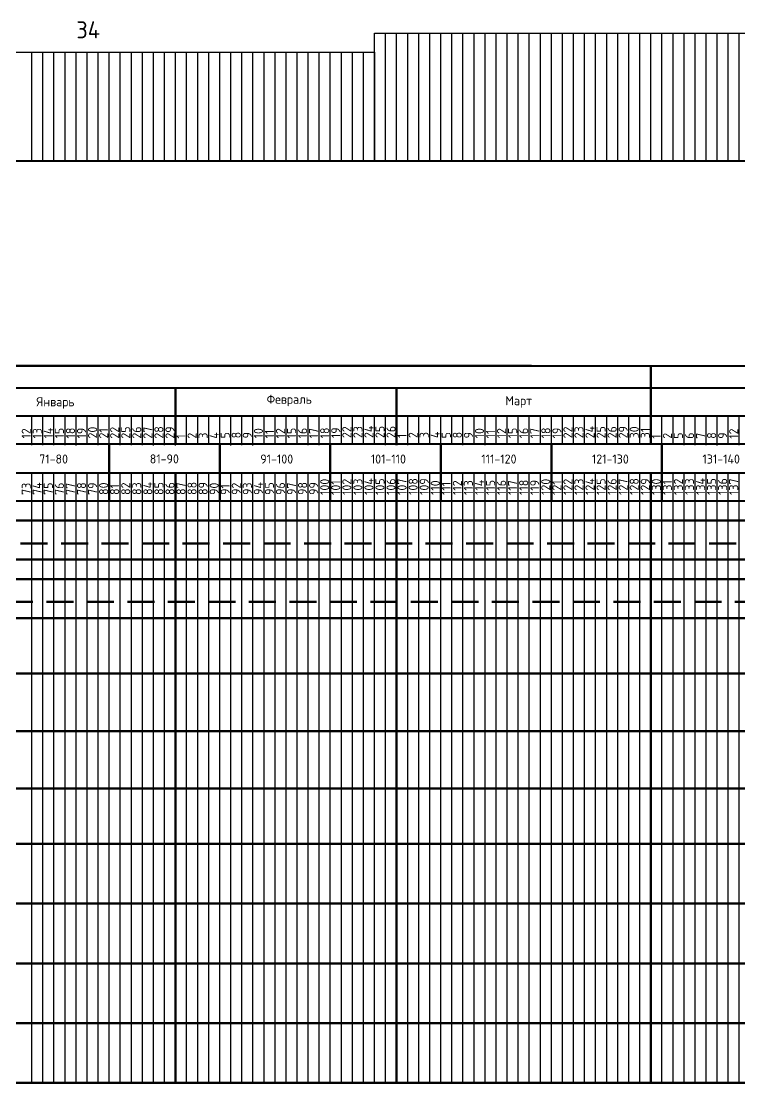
# Model space of a CAD drawing. Header units: millimetres. Extents: x -782 to 10910, y 3841 to 9763.
# Drawn here: x 3350.6 to 3435.1, y 8205.5 to 8330.4 of the extents above; entities that cross this region are included whole.
import ezdxf

# ---------------------------------------------------------------- set-up
doc = ezdxf.new("R2010")
doc.units = ezdxf.units.MM
doc.linetypes.add('HIDDEN2', pattern=[4.7625, 3.175, -1.5875])
doc.layers.add('05', color=7, linetype='Continuous', lineweight=50)
doc.layers.add('A0-08', color=101, linetype='Continuous')
doc.styles.add('GOST-2.304_Type-B', font='GOST_Common.ttf')

msp = doc.modelspace()

# ---------------------------------------------------------------- linework, layer by layer
at = {"lineweight": -3}
for p, q in [((3392.181601, 8314.049791), (3392.181601, 8329.049791)), ((3392.181601, 8329.049791), (3692.481601, 8329.049791)), ((3329.781601, 8326.799791), (3392.181601, 8326.799791)), ((3392.181601, 8326.799791), (3392.181601, 8314.049791)), ((3351.882105, 8280.649048), (3351.882885, 8283.968717)), ((3354.482164, 8280.699478), (3354.482101, 8284.026005)), ((3357.082164, 8280.699478), (3357.082945, 8284.019147)), ((3358.382042, 8280.666778), (3358.381979, 8283.993305)), ((3359.682165, 8280.68192), (3359.682945, 8284.001589)), ((3360.982042, 8280.649221), (3360.982823, 8283.968889)), ((3360.982067, 8280.753192), (3360.982847, 8284.07286)), ((3363.582067, 8280.660919), (3363.582847, 8283.980588)), ((3367.481979, 8280.666951), (3367.481916, 8283.993478)), ((3370.082004, 8280.678649), (3370.08194, 8284.005176)), ((3370.081979, 8280.666951), (3370.08276, 8283.986619)), ((3372.682004, 8280.661091), (3372.682784, 8283.98076)), ((3376.581916, 8280.684681), (3376.581853, 8284.011208)), ((3379.181941, 8280.678821), (3379.181878, 8284.005348)), ((3379.181916, 8280.684681), (3379.182696, 8284.004349)), ((3381.781941, 8280.678821), (3381.782721, 8283.99849)), ((3385.681853, 8280.702411), (3385.68179, 8284.028937)), ((3385.681941, 8280.691862), (3385.682722, 8284.011531)), ((3388.281878, 8280.696551), (3388.281815, 8284.023078)), ((3388.281853, 8280.684853), (3388.282634, 8284.004522)), ((3390.881878, 8280.696551), (3390.882658, 8284.01622)), ((3394.78179, 8280.702583), (3394.781727, 8284.02911)), ((3397.381815, 8280.714281), (3397.381752, 8284.040808)), ((3397.38179, 8280.702583), (3397.382571, 8284.022252)), ((3398.681815, 8280.727495), (3398.682595, 8284.047163)), ((3399.981815, 8280.696724), (3399.982595, 8284.016393)), ((3403.881727, 8280.720313), (3403.881664, 8284.04684)), ((3406.481752, 8280.714454), (3406.481689, 8284.040981)), ((3406.481727, 8280.720313), (3406.482508, 8284.039982)), ((3409.081752, 8280.714454), (3409.082532, 8284.034122)), ((3411.681752, 8280.696896), (3411.682533, 8284.016565)), ((3412.981664, 8280.738043), (3412.981601, 8284.06457)), ((3415.581664, 8280.720486), (3415.582445, 8284.040154)), ((3422.081601, 8280.738216), (3422.081538, 8284.064742)), ((3427.281601, 8280.645943), (3427.282382, 8283.965612)), ((3433.781538, 8280.663673), (3433.781475, 8283.9902))]:
    msp.add_line(p, q, dxfattribs=at)
at = {"lineweight": 25}
for p, q in [((3392.181601, 8314.049791), (3392.181601, 8329.049791)), ((3393.481601, 8314.049791), (3393.481601, 8329.049791)), ((3394.781601, 8314.049791), (3394.781601, 8329.049791)), ((3396.081601, 8314.049791), (3396.081601, 8329.049791)), ((3397.381601, 8314.049791), (3397.381601, 8329.049791)), ((3398.681601, 8314.049791), (3398.681601, 8329.049791)), ((3399.981601, 8314.049791), (3399.981601, 8329.049791)), ((3401.281601, 8314.049791), (3401.281601, 8329.049791)), ((3402.581601, 8314.049791), (3402.581601, 8329.049791)), ((3403.881601, 8314.049791), (3403.881601, 8329.049791)), ((3405.181601, 8314.049791), (3405.181601, 8329.049791)), ((3406.481601, 8314.049791), (3406.481601, 8329.049791)), ((3407.781601, 8314.049791), (3407.781601, 8329.049791)), ((3409.081601, 8314.049791), (3409.081601, 8329.049791)), ((3410.381601, 8314.049791), (3410.381601, 8329.049791)), ((3411.681601, 8314.049791), (3411.681601, 8329.049791)), ((3412.981601, 8314.049791), (3412.981601, 8329.049791)), ((3414.281601, 8314.049791), (3414.281601, 8329.049791)), ((3415.581601, 8314.049791), (3415.581601, 8329.049791)), ((3416.881601, 8314.049791), (3416.881601, 8329.049791)), ((3418.181601, 8314.049791), (3418.181601, 8329.049791)), ((3419.481601, 8314.049791), (3419.481601, 8329.049791)), ((3420.781601, 8314.049791), (3420.781601, 8329.049791)), ((3422.081601, 8314.049791), (3422.081601, 8329.049791)), ((3423.381601, 8314.049791), (3423.381601, 8329.049791)), ((3424.681601, 8314.049791), (3424.681601, 8329.049791)), ((3425.981601, 8314.049791), (3425.981601, 8329.049791)), ((3427.281601, 8314.049791), (3427.281601, 8329.049791)), ((3428.581601, 8314.049791), (3428.581601, 8329.049791)), ((3429.881601, 8314.049791), (3429.881601, 8329.049791)), ((3431.181601, 8314.049791), (3431.181601, 8329.049791)), ((3432.481601, 8314.049791), (3432.481601, 8329.049791)), ((3433.781601, 8314.049791), (3433.781601, 8329.049791)), ((3435.081601, 8314.049791), (3435.081601, 8329.049791)), ((3351.881601, 8314.049791), (3351.881601, 8326.799791)), ((3353.181601, 8314.049791), (3353.181601, 8326.799791)), ((3354.481601, 8314.049791), (3354.481601, 8326.799791)), ((3355.781601, 8314.049791), (3355.781601, 8326.799791)), ((3357.081601, 8314.049791), (3357.081601, 8326.799791)), ((3358.381601, 8314.049791), (3358.381601, 8326.799791)), ((3359.681601, 8314.049791), (3359.681601, 8326.799791)), ((3360.981601, 8314.049791), (3360.981601, 8326.799791)), ((3362.281601, 8314.049791), (3362.281601, 8326.799791)), ((3363.581601, 8314.049791), (3363.581601, 8326.799791)), ((3364.881601, 8314.049791), (3364.881601, 8326.799791)), ((3366.181601, 8314.049791), (3366.181601, 8326.799791)), ((3367.481601, 8314.049791), (3367.481601, 8326.799791)), ((3368.781601, 8314.049791), (3368.781601, 8326.799791)), ((3370.081601, 8314.049791), (3370.081601, 8326.799791)), ((3371.381601, 8314.049791), (3371.381601, 8326.799791)), ((3372.681601, 8314.049791), (3372.681601, 8326.799791)), ((3373.981601, 8314.049791), (3373.981601, 8326.799791)), ((3375.281601, 8314.049791), (3375.281601, 8326.799791)), ((3376.581601, 8314.049791), (3376.581601, 8326.799791)), ((3377.881601, 8314.049791), (3377.881601, 8326.799791)), ((3379.181601, 8314.049791), (3379.181601, 8326.799791)), ((3380.481601, 8314.049791), (3380.481601, 8326.799791)), ((3381.781601, 8314.049791), (3381.781601, 8326.799791)), ((3383.081601, 8314.049791), (3383.081601, 8326.799791)), ((3384.381601, 8314.049791), (3384.381601, 8326.799791)), ((3385.681601, 8314.049791), (3385.681601, 8326.799791)), ((3386.981601, 8314.049791), (3386.981601, 8326.799791)), ((3388.281601, 8314.049791), (3388.281601, 8326.799791)), ((3389.581601, 8314.049791), (3389.581601, 8326.799791)), ((3390.881601, 8314.049791), (3390.881601, 8326.799791)), ((3351.882227, 8280.620207), (3351.882227, 8283.944389)), ((3353.182105, 8280.618278), (3353.182105, 8283.94246)), ((3353.182227, 8280.589436), (3353.182227, 8283.913618)), ((3354.482105, 8280.618278), (3354.482105, 8283.94246)), ((3355.782105, 8280.587507), (3355.782105, 8283.911689)), ((3355.782164, 8280.668707), (3355.782164, 8283.992889)), ((3357.082105, 8280.556736), (3357.082105, 8283.880918)), ((3358.382164, 8280.668707), (3358.382164, 8283.992889)), ((3359.682042, 8280.61845), (3359.682042, 8283.942632)), ((3359.682067, 8280.722421), (3359.682067, 8284.046603)), ((3359.682164, 8280.668707), (3359.682164, 8283.992889)), ((3360.982164, 8280.637937), (3360.982164, 8283.962119)), ((3362.282042, 8280.61845), (3362.282042, 8283.942632)), ((3362.282067, 8280.630148), (3362.282067, 8283.95433)), ((3363.582042, 8280.61845), (3363.582042, 8283.942632)), ((3364.882042, 8280.587679), (3364.882042, 8283.911862)), ((3364.882067, 8280.630148), (3364.882067, 8283.95433)), ((3366.182042, 8280.556909), (3366.182042, 8283.881091)), ((3366.182067, 8280.630148), (3366.182067, 8283.95433)), ((3367.482067, 8280.599378), (3367.482067, 8283.92356)), ((3368.781979, 8280.63618), (3368.781979, 8283.960362)), ((3368.782067, 8280.568607), (3368.782067, 8283.892789)), ((3371.381979, 8280.63618), (3371.381979, 8283.960362)), ((3371.382004, 8280.630321), (3371.382004, 8283.954503)), ((3372.681979, 8280.63618), (3372.681979, 8283.960362)), ((3373.981979, 8280.605409), (3373.981979, 8283.929592)), ((3373.982004, 8280.630321), (3373.982004, 8283.954503)), ((3375.281979, 8280.574639), (3375.281979, 8283.898821)), ((3375.282004, 8280.630321), (3375.282004, 8283.954503)), ((3376.582004, 8280.59955), (3376.582004, 8283.923732)), ((3377.881916, 8280.65391), (3377.881916, 8283.978092)), ((3377.882004, 8280.568779), (3377.882004, 8283.892962)), ((3380.481916, 8280.65391), (3380.481916, 8283.978092)), ((3380.481941, 8280.648051), (3380.481941, 8283.972233)), ((3381.781916, 8280.65391), (3381.781916, 8283.978092)), ((3383.081916, 8280.623139), (3383.081916, 8283.947322)), ((3383.081941, 8280.648051), (3383.081941, 8283.972233)), ((3384.381916, 8280.592369), (3384.381916, 8283.916551)), ((3384.381941, 8280.648051), (3384.381941, 8283.972233)), ((3385.681941, 8280.61728), (3385.681941, 8283.941462)), ((3386.981853, 8280.654083), (3386.981853, 8283.978265)), ((3386.981941, 8280.586509), (3386.981941, 8283.910692)), ((3389.581853, 8280.654083), (3389.581853, 8283.978265)), ((3389.581878, 8280.665781), (3389.581878, 8283.989963)), ((3390.881853, 8280.654083), (3390.881853, 8283.978265)), ((3392.181853, 8280.623312), (3392.181853, 8283.947494)), ((3392.181878, 8280.665781), (3392.181878, 8283.989963)), ((3393.481853, 8280.592541), (3393.481853, 8283.916723)), ((3393.481878, 8280.665781), (3393.481878, 8283.989963)), ((3394.781878, 8280.63501), (3394.781878, 8283.959192)), ((3396.08179, 8280.671812), (3396.08179, 8283.995995)), ((3396.081878, 8280.604239), (3396.081878, 8283.928422)), ((3398.68179, 8280.671812), (3398.68179, 8283.995995)), ((3398.681815, 8280.665953), (3398.681815, 8283.990135)), ((3399.98179, 8280.671812), (3399.98179, 8283.995995)), ((3401.28179, 8280.641042), (3401.28179, 8283.965224)), ((3401.281815, 8280.665953), (3401.281815, 8283.990135)), ((3402.58179, 8280.610271), (3402.58179, 8283.934453)), ((3402.581815, 8280.665953), (3402.581815, 8283.990135)), ((3403.881815, 8280.635183), (3403.881815, 8283.959365)), ((3405.181727, 8280.689542), (3405.181727, 8284.013725)), ((3405.181815, 8280.604412), (3405.181815, 8283.928594)), ((3407.781727, 8280.689542), (3407.781727, 8284.013725)), ((3407.781752, 8280.683683), (3407.781752, 8284.007865)), ((3409.081727, 8280.689542), (3409.081727, 8284.013725)), ((3410.381727, 8280.658772), (3410.381727, 8283.982954)), ((3410.381752, 8280.683683), (3410.381752, 8284.007865)), ((3411.681727, 8280.628001), (3411.681727, 8283.952183)), ((3411.681752, 8280.683683), (3411.681752, 8284.007865)), ((3412.981752, 8280.652912), (3412.981752, 8283.977095)), ((3414.281664, 8280.689715), (3414.281664, 8284.013897)), ((3416.881664, 8280.689715), (3416.881664, 8284.013897)), ((3418.181664, 8280.689715), (3418.181664, 8284.013897)), ((3419.481664, 8280.658944), (3419.481664, 8283.983127)), ((3420.781664, 8280.628174), (3420.781664, 8283.952356)), ((3423.381601, 8280.707445), (3423.381601, 8284.031627)), ((3425.981601, 8280.615172), (3425.981601, 8283.939354)), ((3428.581601, 8280.615172), (3428.581601, 8283.939354)), ((3429.881601, 8280.615172), (3429.881601, 8283.939354)), ((3431.181601, 8280.584402), (3431.181601, 8283.908584)), ((3432.481601, 8280.553631), (3432.481601, 8283.877813)), ((3435.081539, 8280.615345), (3435.081539, 8283.939527)), ((3351.881601, 8274.028349), (3351.881601, 8277.352531)), ((3351.881601, 8274.028349), (3351.881601, 8277.352531)), ((3351.881601, 8205.604544), (3351.881601, 8277.337146)), ((3353.181601, 8274.028349), (3353.181601, 8277.352531)), ((3353.181601, 8274.028349), (3353.181601, 8277.352531)), ((3353.181601, 8205.604549), (3353.181601, 8277.337146)), ((3354.481601, 8274.028349), (3354.481601, 8277.367917)), ((3354.481601, 8205.604554), (3354.481601, 8277.337146)), ((3355.781601, 8274.012964), (3355.781601, 8277.337146)), ((3355.781601, 8274.012964), (3355.781601, 8277.337146)), ((3355.781601, 8205.604559), (3355.781601, 8277.337146)), ((3357.081601, 8274.012964), (3357.081601, 8277.337146)), ((3357.081601, 8274.012964), (3357.081601, 8277.337146)), ((3357.081601, 8205.604563), (3357.081601, 8277.337146)), ((3358.381601, 8274.012964), (3358.381601, 8277.352531)), ((3358.381601, 8205.604568), (3358.381601, 8277.337146)), ((3359.681601, 8274.028349), (3359.681601, 8277.352531)), ((3359.681601, 8274.028349), (3359.681601, 8277.352531)), ((3359.681601, 8205.604573), (3359.681601, 8277.337146)), ((3360.981601, 8274.028349), (3360.981601, 8277.352531)), ((3360.981601, 8205.604578), (3360.981601, 8277.337146)), ((3362.281601, 8274.028349), (3362.281601, 8277.367917)), ((3362.281601, 8205.604583), (3362.281601, 8277.337146)), ((3363.581601, 8274.028349), (3363.581601, 8277.352531)), ((3363.581601, 8274.028349), (3363.581601, 8277.352531)), ((3363.581601, 8205.604588), (3363.581601, 8277.337146)), ((3364.881601, 8274.028349), (3364.881601, 8277.352531)), ((3364.881601, 8274.028349), (3364.881601, 8277.352531)), ((3364.881601, 8205.604592), (3364.881601, 8277.337146)), ((3366.181601, 8274.028349), (3366.181601, 8277.367917)), ((3366.181601, 8205.604597), (3366.181601, 8277.337146)), ((3367.481601, 8274.028349), (3367.481601, 8277.352531)), ((3367.481601, 8274.028349), (3367.481601, 8277.352531)), ((3367.481601, 8205.604602), (3367.481601, 8277.337146)), ((3368.781601, 8274.028349), (3368.781601, 8277.352531)), ((3368.781601, 8274.028349), (3368.781601, 8277.352531)), ((3368.781601, 8205.604607), (3368.781601, 8277.337146)), ((3370.081601, 8274.028349), (3370.081601, 8277.367917)), ((3370.081601, 8205.604612), (3370.081601, 8277.337146)), ((3371.381601, 8274.028349), (3371.381601, 8277.352531)), ((3371.381601, 8274.028349), (3371.381601, 8277.352531)), ((3371.381601, 8205.604616), (3371.381601, 8277.337146)), ((3372.681601, 8274.028349), (3372.681601, 8277.352531)), ((3372.681601, 8274.028349), (3372.681601, 8277.352531)), ((3372.681601, 8205.604621), (3372.681601, 8277.337146)), ((3373.981601, 8205.604626), (3373.981601, 8277.337146)), ((3375.281601, 8274.012964), (3375.281601, 8277.337146)), ((3375.281601, 8274.012964), (3375.281601, 8277.337146)), ((3375.281601, 8205.604631), (3375.281601, 8277.337146)), ((3376.581601, 8274.012964), (3376.581601, 8277.337146)), ((3376.581601, 8274.012964), (3376.581601, 8277.337146)), ((3376.581601, 8205.604636), (3376.581601, 8277.337146)), ((3377.881601, 8274.012964), (3377.881601, 8277.352531)), ((3377.881601, 8205.604641), (3377.881601, 8277.337146)), ((3379.181601, 8205.604645), (3379.181601, 8277.337146)), ((3379.181601, 8273.997579), (3379.181601, 8277.321761)), ((3379.181601, 8273.997579), (3379.181601, 8277.321761)), ((3380.481601, 8205.60465), (3380.481601, 8277.337146)), ((3380.481601, 8273.997579), (3380.481601, 8277.321761)), ((3380.481601, 8273.997579), (3380.481601, 8277.321761)), ((3381.781601, 8273.997579), (3381.781601, 8277.337146)), ((3381.781601, 8205.604655), (3381.781601, 8277.337146)), ((3383.081601, 8274.012964), (3383.081601, 8277.337146)), ((3383.081601, 8274.012964), (3383.081601, 8277.337146)), ((3383.081601, 8205.60466), (3383.081601, 8277.337146)), ((3384.381601, 8274.012964), (3384.381601, 8277.337146)), ((3384.381601, 8274.012964), (3384.381601, 8277.337146)), ((3384.381601, 8205.604665), (3384.381601, 8277.337146)), ((3385.681601, 8274.012964), (3385.681601, 8277.352531)), ((3385.681601, 8205.604669), (3385.681601, 8277.337146)), ((3386.981601, 8274.012964), (3386.981601, 8277.337146)), ((3386.981601, 8205.604674), (3386.981601, 8277.337146)), ((3388.281601, 8274.012964), (3388.281601, 8277.337146)), ((3388.281601, 8274.012964), (3388.281601, 8277.337146)), ((3388.281601, 8205.604679), (3388.281601, 8277.337146)), ((3389.581601, 8274.012964), (3389.581601, 8277.352531)), ((3389.581601, 8205.604684), (3389.581601, 8277.337146)), ((3390.881601, 8274.012964), (3390.881601, 8277.337146)), ((3390.881601, 8274.012964), (3390.881601, 8277.337146)), ((3390.881601, 8205.604689), (3390.881601, 8277.337146)), ((3392.181601, 8274.012964), (3392.181601, 8277.337146)), ((3392.181601, 8274.012964), (3392.181601, 8277.337146)), ((3392.181601, 8205.604694), (3392.181601, 8277.337146)), ((3393.481601, 8274.012964), (3393.481601, 8277.352531)), ((3393.481601, 8205.604698), (3393.481601, 8277.337146)), ((3394.781601, 8274.012964), (3394.781601, 8277.337146)), ((3394.781601, 8274.012964), (3394.781601, 8277.337146)), ((3394.781601, 8205.604703), (3394.781601, 8277.337146)), ((3396.081601, 8274.012964), (3396.081601, 8277.337146)), ((3396.081601, 8274.012964), (3396.081601, 8277.337146)), ((3396.081601, 8205.604708), (3396.081601, 8277.337146)), ((3397.381601, 8274.012964), (3397.381601, 8277.352531)), ((3397.381601, 8205.604713), (3397.381601, 8277.337146)), ((3398.681601, 8205.604718), (3398.681601, 8277.337146)), ((3398.681601, 8273.997579), (3398.681601, 8277.321761)), ((3398.681601, 8273.997579), (3398.681601, 8277.321761)), ((3399.981601, 8205.604722), (3399.981601, 8277.337146)), ((3399.981601, 8273.997579), (3399.981601, 8277.321761)), ((3401.281601, 8273.997579), (3401.281601, 8277.337146)), ((3401.281601, 8205.604727), (3401.281601, 8277.337146)), ((3402.581601, 8205.604732), (3402.581601, 8277.337146)), ((3402.581601, 8273.982193), (3402.581601, 8277.306375)), ((3402.581601, 8273.982193), (3402.581601, 8277.306375)), ((3403.881601, 8205.604737), (3403.881601, 8277.337146)), ((3403.881601, 8273.982193), (3403.881601, 8277.306375)), ((3403.881601, 8273.982193), (3403.881601, 8277.306375)), ((3405.181601, 8205.604742), (3405.181601, 8277.337146)), ((3405.181601, 8273.982193), (3405.181601, 8277.321761)), ((3406.481601, 8205.604747), (3406.481601, 8277.337146)), ((3406.481601, 8273.997579), (3406.481601, 8277.321761)), ((3406.481601, 8273.997579), (3406.481601, 8277.321761)), ((3407.781601, 8205.604751), (3407.781601, 8277.337146)), ((3407.781601, 8273.997579), (3407.781601, 8277.321761)), ((3407.781601, 8273.997579), (3407.781601, 8277.321761)), ((3409.081601, 8273.997579), (3409.081601, 8277.337146)), ((3409.081601, 8205.604756), (3409.081601, 8277.337146)), ((3410.381601, 8205.604761), (3410.381601, 8277.337146)), ((3410.381601, 8273.997579), (3410.381601, 8277.321761)), ((3410.381601, 8273.997579), (3410.381601, 8277.321761)), ((3411.681601, 8205.604766), (3411.681601, 8277.337146)), ((3411.681601, 8273.997579), (3411.681601, 8277.321761)), ((3411.681601, 8273.997579), (3411.681601, 8277.321761)), ((3412.981601, 8205.604771), (3412.981601, 8277.337146)), ((3414.281601, 8205.604775), (3414.281601, 8277.337146)), ((3414.281601, 8273.997579), (3414.281601, 8277.321761)), ((3414.281601, 8273.997579), (3414.281601, 8277.321761)), ((3415.581601, 8205.60478), (3415.581601, 8277.337146)), ((3415.581601, 8273.997579), (3415.581601, 8277.321761)), ((3415.581601, 8273.997579), (3415.581601, 8277.321761)), ((3416.881601, 8273.997579), (3416.881601, 8277.337146)), ((3416.881601, 8205.604785), (3416.881601, 8277.337146)), ((3418.181601, 8205.60479), (3418.181601, 8277.337146)), ((3418.181601, 8273.997579), (3418.181601, 8277.321761)), ((3418.181601, 8273.997579), (3418.181601, 8277.321761)), ((3419.481601, 8205.604795), (3419.481601, 8277.337146)), ((3419.481601, 8273.997579), (3419.481601, 8277.321761)), ((3419.481601, 8273.997579), (3419.481601, 8277.321761)), ((3420.781601, 8273.997579), (3420.781601, 8277.337146)), ((3420.781601, 8205.6048), (3420.781601, 8277.337146)), ((3422.081601, 8274.028349), (3422.081601, 8277.352531)), ((3422.081601, 8274.028349), (3422.081601, 8277.352531)), ((3422.081601, 8205.604804), (3422.081601, 8277.337146)), ((3423.381601, 8274.028349), (3423.381601, 8277.352531)), ((3423.381601, 8274.028349), (3423.381601, 8277.352531)), ((3423.381601, 8205.604809), (3423.381601, 8277.337146)), ((3424.681601, 8274.028349), (3424.681601, 8277.367917)), ((3424.681601, 8205.604814), (3424.681601, 8277.337146)), ((3425.981601, 8274.012964), (3425.981601, 8277.337146)), ((3425.981601, 8205.604819), (3425.981601, 8277.337146)), ((3427.281601, 8274.012964), (3427.281601, 8277.337146)), ((3427.281601, 8274.012964), (3427.281601, 8277.337146)), ((3427.281601, 8205.604824), (3427.281601, 8277.337146)), ((3428.581601, 8274.012964), (3428.581601, 8277.352531)), ((3428.581601, 8205.604828), (3428.581601, 8277.337146)), ((3429.881601, 8274.028349), (3429.881601, 8277.352531)), ((3429.881601, 8274.028349), (3429.881601, 8277.352531)), ((3429.881601, 8205.604833), (3429.881601, 8277.337146)), ((3431.181601, 8274.028349), (3431.181601, 8277.352531)), ((3431.181601, 8274.028349), (3431.181601, 8277.352531)), ((3431.181601, 8205.604838), (3431.181601, 8277.337146)), ((3432.481601, 8274.028349), (3432.481601, 8277.367917)), ((3432.481601, 8205.604843), (3432.481601, 8277.337146)), ((3433.781601, 8274.028349), (3433.781601, 8277.352531)), ((3433.781601, 8274.028349), (3433.781601, 8277.352531)), ((3433.781601, 8205.604848), (3433.781601, 8277.337146)), ((3435.081601, 8274.028349), (3435.081601, 8277.352531)), ((3435.081601, 8274.028349), (3435.081601, 8277.352531)), ((3435.081601, 8205.604853), (3435.081601, 8277.337146))]:
    msp.add_line(p, q, dxfattribs=at)
at = {"color": 0, "lineweight": 40, "ltscale": 0.01}
msp.add_line((3238.178816, 8314.049791), (3974.24584, 8314.049791), dxfattribs=at)
at = {"lineweight": 50}
for p, q in [((3424.681601, 8280.645943), (3424.681601, 8289.948506)), ((3368.782067, 8280.662661), (3368.782067, 8287.339281)), ((3394.781878, 8280.619428), (3394.781878, 8287.296047)), ((3424.681601, 8280.738216), (3424.682382, 8284.057884)), ((3360.981601, 8274.028349), (3360.981601, 8280.645943)), ((3373.981601, 8274.028349), (3373.981601, 8280.645943)), ((3386.981601, 8274.012964), (3386.981601, 8280.645943)), ((3399.981601, 8273.997579), (3399.981601, 8280.645943)), ((3412.981601, 8273.997579), (3412.981601, 8280.645943)), ((3425.981601, 8274.012964), (3425.981601, 8280.645943)), ((3368.780977, 8277.337146), (3368.782258, 8205.604294)), ((3394.780787, 8277.339241), (3394.782069, 8205.606389)), ((3424.680599, 8277.244873), (3424.681881, 8205.512021)), ((3329.781601, 8271.723665), (3671.681601, 8271.723665)), ((3207.263072, 8267.141568), (3997.981601, 8267.144808)), ((3329.78163, 8264.837386), (3671.68163, 8264.837386)), ((3207.263041, 8260.239402), (3997.981601, 8260.239402)), ((3207.263072, 8253.748564), (3997.981601, 8253.748564)), ((3207.263072, 8246.983507), (3997.981601, 8246.983507)), ((3207.263072, 8240.21845), (3997.981601, 8240.22138)), ((3207.263072, 8240.21845), (3997.981601, 8240.22138)), ((3207.263072, 8233.716445), (3997.981601, 8233.716445)), ((3207.263072, 8226.688336), (3997.981601, 8226.691275)), ((3207.263072, 8226.688336), (3997.981601, 8226.691275)), ((3207.263072, 8219.660227), (3997.981601, 8219.660227)), ((3207.263072, 8219.660227), (3997.981601, 8219.660227)), ((3207.263072, 8212.632118), (3997.981601, 8212.635048)), ((3207.263072, 8212.632118), (3997.981601, 8212.635048)), ((3207.263072, 8212.632118), (3997.981601, 8212.632118)), ((3207.26283, 8205.604008), (3997.981601, 8205.606947)), ((3207.26283, 8205.604008), (3997.981601, 8205.606947)), ((3207.26283, 8205.604008), (3997.981601, 8205.606947)), ((3207.26283, 8205.604008), (3997.981601, 8205.606947))]:
    msp.add_line(p, q, dxfattribs=at)
at = {"linetype": 'HIDDEN2', "lineweight": 50}
for p, q in [((3321.981601, 8269.053034), (3666.481601, 8269.053034)), ((3329.781601, 8262.166755), (3671.681601, 8262.166755))]:
    msp.add_line(p, q, dxfattribs=at)
at = {"layer": '05'}
msp.add_line((3281.548041, 8289.948506), (3410.631699, 8289.948506), dxfattribs=at)
at = {"layer": 'A0-08', "color": 0, "lineweight": 40}
for p, q in [((3256.981601, 8289.948506), (3997.981601, 8289.948506)), ((3256.981601, 8289.948506), (3997.981601, 8289.948506)), ((3281.548041, 8289.948506), (3997.981601, 8289.948506)), ((3310.466995, 8289.948506), (3997.981601, 8289.948506)), ((3256.981601, 8287.327425), (3997.981601, 8287.327425)), ((3256.983574, 8284.057884), (3997.983574, 8284.057884)), ((3256.982794, 8280.738216), (3997.982794, 8280.738216)), ((3256.981601, 8277.337146), (3997.981601, 8277.337146)), ((3351.264167, 8277.337146), (3997.981601, 8277.352531)), ((3256.981601, 8274.043735), (3997.981601, 8274.043735))]:
    msp.add_line(p, q, dxfattribs=at)
at = {"layer": 'A0-08', "color": 0, "lineweight": 25}
for p, q in [((3275.791299, 8274.043735), (3552.806852, 8274.043735)), ((3275.791299, 8274.028349), (3552.806852, 8274.028349)), ((3283.542234, 8274.043735), (3552.806852, 8274.043735)), ((3283.542234, 8274.028349), (3552.806852, 8274.028349)), ((3311.254281, 8274.043735), (3552.806852, 8274.043735)), ((3311.254281, 8274.043735), (3552.806852, 8274.043735)), ((3311.254281, 8274.028349), (3552.806852, 8274.028349)), ((3311.254281, 8274.028349), (3552.806852, 8274.028349)), ((3351.264167, 8274.043735), (3552.806852, 8274.043735)), ((3351.264167, 8274.028349), (3552.806852, 8274.028349)), ((3366.419845, 8274.043735), (3407.459186, 8274.043735)), ((3366.419845, 8274.028349), (3407.459186, 8274.028349)), ((3403.800997, 8274.043735), (3404.655984, 8274.043735)), ((3403.800997, 8274.028349), (3404.655984, 8274.028349))]:
    msp.add_line(p, q, dxfattribs=at)

# ---------------------------------------------------------------- texts
at = {"layer": 'A0-08', "color": 0, "lineweight": 25, "style": 'GOST-2.304_Type-B'}
for s, p in [('Январь', (3352.431721, 8285.165405)), ('Февраль', (3379.490569, 8285.464146)), ('Март', (3407.566211, 8285.300611)), ('71-80', (3352.746272, 8278.436253)), ('81-90', (3365.746272, 8278.451638)), ('91-100', (3378.746272, 8278.436253)), ('101-110', (3391.746272, 8278.436253)), ('111-120', (3404.746272, 8278.436253)), ('121-130', (3417.746272, 8278.436253)), ('131-140', (3430.746272, 8278.436253))]:
    msp.add_text(s, height=1.0687328, dxfattribs=at).set_placement(p)
for s, height, p in [('12', 1.0687328, (3351.75547, 8281.38643)), ('13', 1.0687328, (3353.05547, 8281.38643)), ('14', 1.0687328, (3354.35547, 8281.38643)), ('15', 1.0687328, (3355.65547, 8281.38643)), ('18', 1.0687328, (3356.95547, 8281.38643)), ('19', 1.0687328, (3358.25547, 8281.38643)), ('20', 1.0687328, (3359.55547, 8281.38643)), ('21', 1.0687328, (3360.85547, 8281.38643)), ('22', 1.0687328, (3362.15531, 8281.365601)), ('25', 1.0687328, (3363.45531, 8281.365601)), ('26', 1.0687328, (3364.75531, 8281.365601)), ('27', 1.0687328, (3366.05531, 8281.365601)), ('28', 1.0687328, (3367.35531, 8281.365601)), ('29', 1.0687328, (3368.65531, 8281.365601)), ('4', 1.068733, (3373.85531, 8281.365601)), ('5', 1.068733, (3375.155247, 8281.396371)), ('8', 1.068733, (3376.455247, 8281.396371)), ('9', 1.068733, (3377.755247, 8281.396371)), ('10', 1.0687328, (3379.055247, 8281.396371)), ('11', 1.0687328, (3380.355247, 8281.396371)), ('12', 1.0687328, (3381.655247, 8281.396371)), ('15', 1.0687328, (3382.955247, 8281.396371)), ('16', 1.0687328, (3384.255247, 8281.396371)), ('17', 1.0687328, (3385.555247, 8281.396371)), ('18', 1.0687328, (3386.855247, 8281.396371)), ('19', 1.0687328, (3388.155121, 8281.432004)), ('22', 1.0687328, (3389.455121, 8281.432004)), ('23', 1.0687328, (3390.755121, 8281.432004)), ('24', 1.0687328, (3392.055121, 8281.432004)), ('25', 1.0687328, (3393.355121, 8281.432004)), ('26', 1.0687328, (3394.655121, 8281.432004)), ('2', 1.068733, (3397.255121, 8281.432004)), ('3', 1.068733, (3398.555121, 8281.432004)), ('4', 1.068733, (3399.855121, 8281.432004)), ('5', 1.068733, (3401.155058, 8281.401406)), ('8', 1.068733, (3402.455058, 8281.401406)), ('9', 1.068733, (3403.755058, 8281.401406)), ('10', 1.0687328, (3405.055058, 8281.401406)), ('11', 1.0687328, (3406.355058, 8281.401406)), ('12', 1.0687328, (3407.655058, 8281.401406)), ('15', 1.0687328, (3408.955058, 8281.401406)), ('16', 1.0687328, (3410.255058, 8281.401406)), ('17', 1.0687328, (3411.555058, 8281.401406)), ('18', 1.0687328, (3412.855058, 8281.401406)), ('19', 1.0687328, (3414.15502, 8281.401406)), ('22', 1.0687328, (3415.45502, 8281.401406)), ('23', 1.0687328, (3416.75502, 8281.401406)), ('24', 1.0687328, (3418.05502, 8281.401406)), ('25', 1.0687328, (3419.35502, 8281.401406)), ('26', 1.0687328, (3420.65502, 8281.401406)), ('29', 1.0687328, (3421.95502, 8281.401406)), ('30', 1.0687328, (3423.25502, 8281.401406)), ('31', 1.0687328, (3424.554844, 8281.412127)), ('8', 1.068733, (3432.354844, 8281.350625)), ('12', 1.0687328, (3434.954844, 8281.350625)), ('1', 1.068733, (3369.95531, 8281.365601)), ('2', 1.068733, (3371.25531, 8281.365601)), ('3', 1.068733, (3372.55531, 8281.365601)), ('1', 1.068733, (3395.955121, 8281.432004)), ('1', 1.068733, (3425.854844, 8281.350625)), ('2', 1.068733, (3427.154844, 8281.350625)), ('5', 1.068733, (3428.454844, 8281.350625)), ('6', 1.068733, (3429.754844, 8281.350625)), ('7', 1.068733, (3431.054844, 8281.350625)), ('9', 1.068733, (3433.654844, 8281.350625)), ('73', 1.0687328, (3351.754844, 8274.748416)), ('74', 1.0687328, (3353.054844, 8274.748416)), ('75', 1.0687328, (3354.354844, 8274.748416)), ('76', 1.0687328, (3355.654844, 8274.748416)), ('77', 1.0687328, (3356.954844, 8274.748416)), ('78', 1.0687328, (3358.254844, 8274.748416)), ('79', 1.0687328, (3359.554844, 8274.748416)), ('80', 1.0687328, (3360.854844, 8274.748416)), ('81', 1.0687328, (3362.154844, 8274.748416)), ('82', 1.0687328, (3363.454844, 8274.748416)), ('83', 1.0687328, (3364.754844, 8274.748416)), ('84', 1.0687328, (3366.054844, 8274.748416)), ('85', 1.0687328, (3367.354844, 8274.748416)), ('86', 1.0687328, (3368.654844, 8274.748416)), ('87', 1.0687328, (3369.954844, 8274.748416)), ('88', 1.0687328, (3371.254844, 8274.748416)), ('89', 1.0687328, (3372.554844, 8274.748416)), ('90', 1.0687328, (3373.854844, 8274.748416)), ('91', 1.0687328, (3375.154844, 8274.748416)), ('92', 1.0687328, (3376.454844, 8274.748416)), ('93', 1.0687328, (3377.754844, 8274.748416)), ('94', 1.0687328, (3379.054844, 8274.748416)), ('95', 1.0687328, (3380.354844, 8274.748416)), ('96', 1.0687328, (3381.654844, 8274.748416)), ('97', 1.0687328, (3382.954844, 8274.748416)), ('98', 1.0687328, (3384.254844, 8274.748416)), ('99', 1.0687328, (3385.554844, 8274.748416)), ('100', 1.0687328, (3386.854844, 8274.748416)), ('101', 1.0687328, (3388.154844, 8274.748416)), ('102', 1.0687328, (3389.454844, 8274.748416)), ('103', 1.0687328, (3390.754844, 8274.748416)), ('104', 1.0687328, (3392.054844, 8274.748416)), ('105', 1.0687328, (3393.354844, 8274.748416)), ('106', 1.0687328, (3394.654844, 8274.748416)), ('107', 1.0687328, (3395.954844, 8274.748416)), ('108', 1.0687328, (3397.254844, 8274.748416)), ('109', 1.0687328, (3398.554844, 8274.748416)), ('110', 1.0687328, (3399.854844, 8274.748416)), ('111', 1.0687328, (3401.154844, 8274.748416)), ('112', 1.0687328, (3402.454844, 8274.748416)), ('113', 1.0687328, (3403.754844, 8274.748416)), ('114', 1.0687328, (3405.054844, 8274.748416)), ('115', 1.0687328, (3406.354844, 8274.748416)), ('116', 1.0687328, (3407.654844, 8274.748416)), ('117', 1.0687328, (3408.954844, 8274.748416)), ('118', 1.0687328, (3410.254844, 8274.748416)), ('119', 1.0687328, (3411.554844, 8274.748416)), ('120', 1.0687328, (3412.854844, 8274.748416)), ('121', 1.0687328, (3414.154844, 8274.748416)), ('122', 1.0687328, (3415.454844, 8274.748416)), ('123', 1.0687328, (3416.754844, 8274.748416)), ('124', 1.0687328, (3418.054844, 8274.748416)), ('125', 1.0687328, (3419.354844, 8274.748416)), ('126', 1.0687328, (3420.654844, 8274.748416)), ('127', 1.0687328, (3421.954844, 8274.748416)), ('128', 1.0687328, (3423.254844, 8274.748416)), ('129', 1.0687328, (3424.554844, 8274.748416)), ('130', 1.0687328, (3425.854844, 8274.748416)), ('131', 1.0687328, (3427.154844, 8274.748416)), ('132', 1.0687328, (3428.454844, 8274.748416)), ('133', 1.0687328, (3429.754844, 8274.748416)), ('134', 1.0687328, (3431.054844, 8274.748416)), ('135', 1.0687328, (3432.354844, 8274.748416)), ('136', 1.0687328, (3433.654844, 8274.748416)), ('137', 1.0687328, (3434.954844, 8274.748416))]:
    msp.add_text(s, height=height, rotation=90, dxfattribs=at).set_placement(p)
at = {"layer": 'A0-08', "color": 0, "lineweight": 25, "insert": (3357.113763, 8330.441261), "char_height": 2, "attachment_point": 1, "style": 'GOST-2.304_Type-B'}
msp.add_mtext_dynamic_manual_height_columns('34', width=9.38111552, gutter_width=12.5, heights=[0], dxfattribs=at)

doc.saveas('drawing.dxf')
